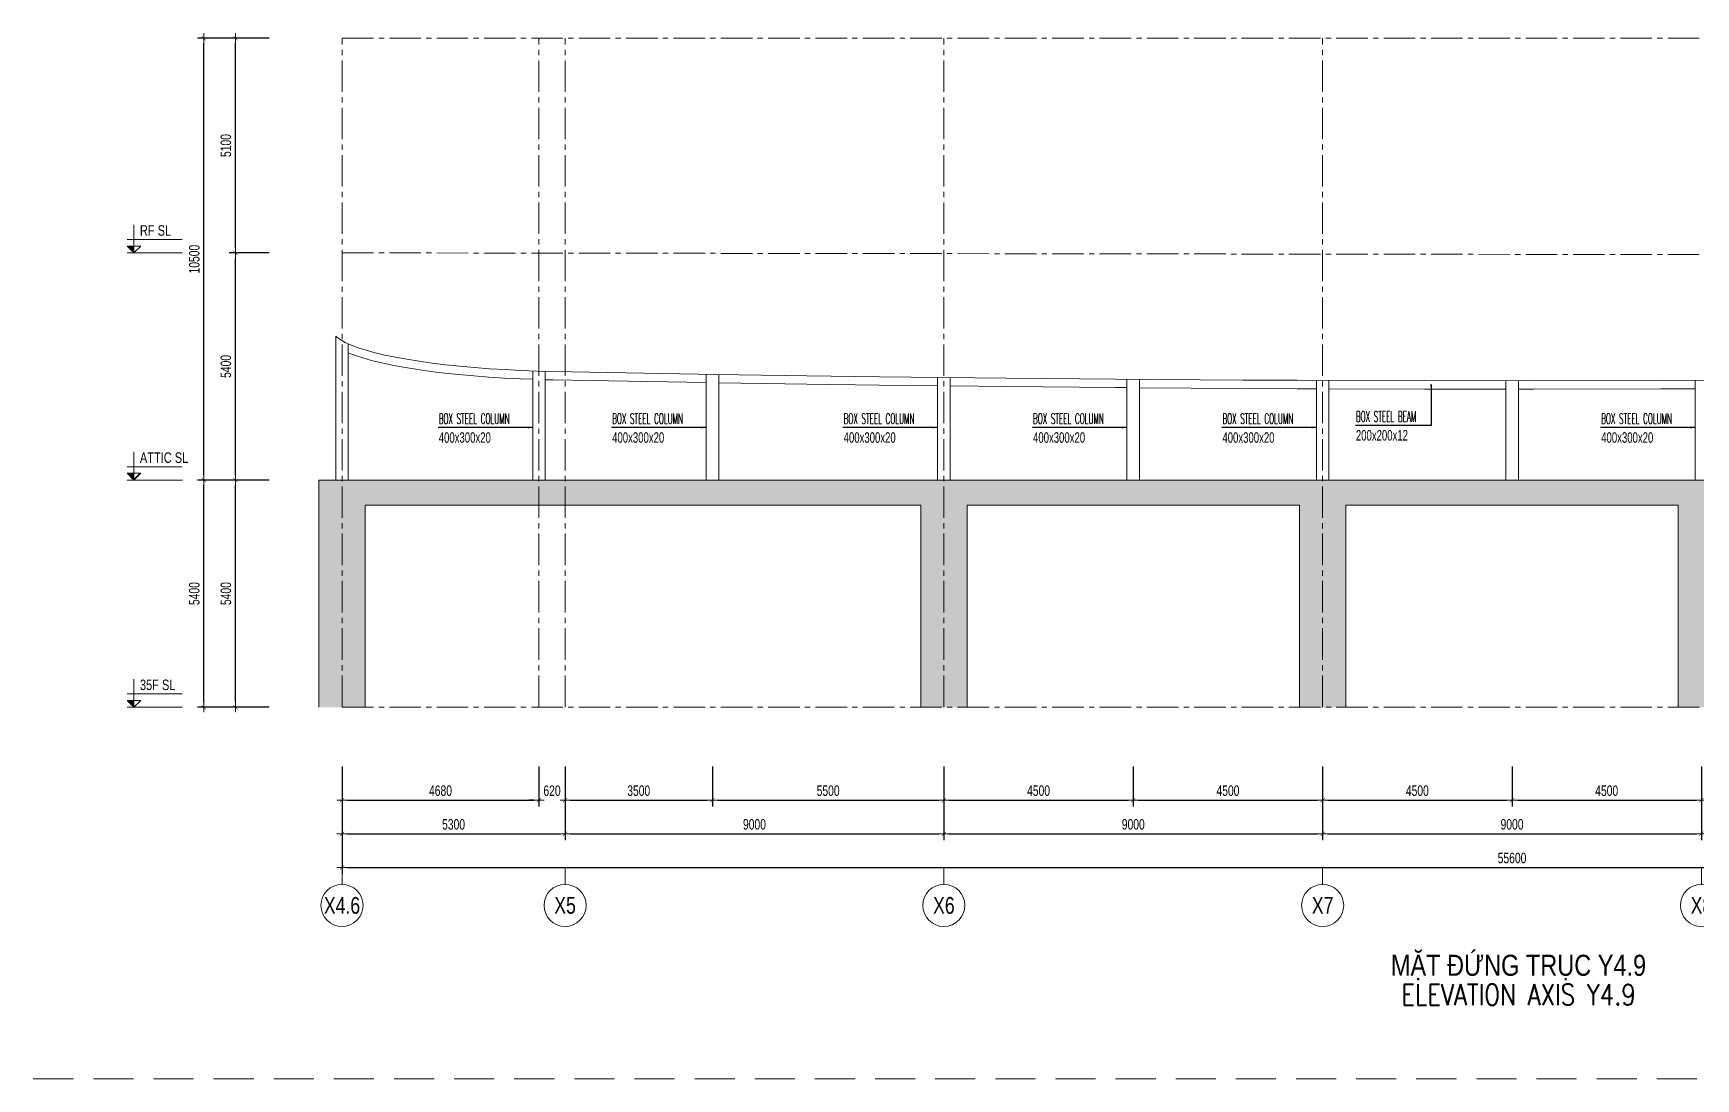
# Model space of a CAD drawing. Header units: millimetres. Extents: x 239606 to 473981, y -27658 to 23850.
# Drawn here: x 239606 to 279107, y -1409 to 23443 of the extents above; entities that cross this region are included whole.
import ezdxf
from ezdxf.enums import TextEntityAlignment as Align

# ---------------------------------------------------------------- set-up
doc = ezdxf.new("R2010")
doc.units = ezdxf.units.MM
doc.linetypes.add('CENTER2', pattern=[1.125, 0.75, -0.125, 0.125, -0.125])
doc.linetypes.add('HIDDEN2', pattern=[4.7625, 3.175, -1.5875])
doc.layers.get('Defpoints').update_dxf_attribs({"color": 151, "lineweight": 9})
for name, color, linetype, lineweight in [('NDC_S_ANNO', 7, 'Continuous', 20), ('NDC_S_AXIS', 5, 'CENTER2', 13), ('NDC_S_CONTINUOUS', 3, 'Continuous', 20), ('NDC_S_DIM', 1, 'Continuous', 15), ('NDC_S_ENG TEXT', 2, 'Continuous', 20), ('NDC_S_ENG TITLE', 3, 'Continuous', 20), ('NDC_S_HATCH MATERIAL', 8, 'Continuous', 13), ('NDC_S_HIDDEN', 8, 'HIDDEN2', 13), ('NDC_S_SLAB', 2, 'Continuous', 20), ('NDC_S_SYMBOL', 1, 'Continuous', 15), ('NDC_S_TEXT SYMBOL', 7, 'Continuous', 20), ('NDC_S_VN TEXT', 7, 'Continuous', 20), ('NDC_S_VN TITLE', 6, 'Continuous', 35)]:
    doc.layers.add(name, color=color, linetype=linetype, lineweight=lineweight)
doc.styles.add('NDC_ANNO', font='', dxfattribs={"width": 0.8})
doc.styles.add('NDC_DIM', font='', dxfattribs={"width": 0.75})
doc.styles.add('NDC_EN TXT', font='romans.shx', dxfattribs={"width": 0.8})
doc.styles.add('NDC_VIE TXT', font='arial.ttf', dxfattribs={"width": 0.8})
doc.styles.get('NDC_ANNO').set_extended_font_data('Dotum')
doc.styles.get('NDC_DIM').set_extended_font_data('Dotum')
doc.dimstyles.new('NDC_dim_100', dxfattribs={"dimscale": 100, "dimtxt": 2.5, "dimasz": 1.2, "dimexe": 1.5, "dimexo": 2.5, "dimgap": 1, "dimtad": 1, "dimdec": 0, "dimzin": 0, "dimdsep": 46, "dimtxsty": 'NDC_DIM', "dimblk": 'DIMMARK', "dimcen": 0.09, "dimdle": 1.2, "dimclrd": 1, "dimclre": 1, "dimclrt": 3, "dimadec": 0, "dimazin": 0, "dimtfac": 1, "dimtdec": 0, "dimtix": 1, "dimtofl": 0, "dimtmove": 0, "dimatfit": 3, "dimfxl": 8, "dimfxlon": 1, "dimtolj": 1, "dimtzin": 0, "dimarcsym": 0})

# ---------------------------------------------------------------- blocks, each defined once
blk = doc.blocks.new('DIMMARK')
at = {"layer": 'NDC_S_DIM', "color": 1}
blk.add_line((-1.5, 0), (1, 0), dxfattribs=at)
at = {"layer": 'NDC_S_DIM', "color": 2, "const_width": 0.1}
blk.add_lwpolyline([(-0.42, -0.42), (0.42, 0.42)], dxfattribs=at)
blk = doc.blocks.new('*D142')
at = {"layer": 'Defpoints', "color": 0, "ltscale": 200, "transparency": 16777216}
for p in [(246942, 7423), (302542, 7423), (302542, 3612)]:
    blk.add_point(p, dxfattribs=at)
at = {"layer": 'NDC_S_DIM', "color": 1, "lineweight": -2, "ltscale": 200, "transparency": 16777216}
for p, q in [((246942, 4412), (246942, 3462)), ((302542, 4412), (302542, 3462)), ((247062, 3612), (302422, 3612))]:
    blk.add_line(p, q, dxfattribs=at)
at = {"layer": 'NDC_S_DIM', "color": 1, "lineweight": -2, "ltscale": 200, "transparency": 16777216, "xscale": 120, "yscale": 120, "zscale": 120, "rotation": 180}
blk.add_blockref('DIMMARK', (246942, 3612), dxfattribs=at)
at = {"layer": 'NDC_S_DIM', "color": 1, "lineweight": -2, "ltscale": 200, "transparency": 16777216, "xscale": 120, "yscale": 120, "zscale": 120}
blk.add_blockref('DIMMARK', (302542, 3612), dxfattribs=at)
at = {"layer": 'NDC_S_DIM', "color": 3, "ltscale": 200, "transparency": 16777216, "insert": (274742, 3837), "char_height": 250, "attachment_point": 5, "style": 'NDC_DIM'}
blk.add_mtext('\\A1;55600', dxfattribs=at)
blk = doc.blocks.new('*D143')
at = {"layer": 'Defpoints', "color": 0, "ltscale": 200, "transparency": 16777216}
for p in [(261242, 7423), (270242, 7423), (270242, 4412)]:
    blk.add_point(p, dxfattribs=at)
at = {"layer": 'NDC_S_DIM', "color": 1, "lineweight": -2, "ltscale": 200, "transparency": 16777216}
for p, q in [((261242, 5212), (261242, 4262)), ((270242, 5212), (270242, 4262)), ((261362, 4412), (270122, 4412))]:
    blk.add_line(p, q, dxfattribs=at)
at = {"layer": 'NDC_S_DIM', "color": 1, "lineweight": -2, "ltscale": 200, "transparency": 16777216, "xscale": 120, "yscale": 120, "zscale": 120, "rotation": 180}
blk.add_blockref('DIMMARK', (261242, 4412), dxfattribs=at)
at = {"layer": 'NDC_S_DIM', "color": 1, "lineweight": -2, "ltscale": 200, "transparency": 16777216, "xscale": 120, "yscale": 120, "zscale": 120}
blk.add_blockref('DIMMARK', (270242, 4412), dxfattribs=at)
at = {"layer": 'NDC_S_DIM', "color": 3, "ltscale": 200, "transparency": 16777216, "insert": (265742, 4637), "char_height": 250, "attachment_point": 5, "style": 'NDC_DIM'}
blk.add_mtext('\\A1;9000', dxfattribs=at)
blk = doc.blocks.new('*U8')
at = {"layer": 'NDC_S_SYMBOL'}
blk.add_line((0, 5), (0, 9), dxfattribs=at)
blk.add_circle((0, 0), 5, dxfattribs=at)
at = {"layer": 'NDC_S_TEXT SYMBOL', "color": 7, "style": 'NDC_ANNO', "width": 0.8}
blk.add_attdef('GRID', text='', height=4, dxfattribs=at).set_placement((0, 0), align=Align.MIDDLE)
blk = doc.blocks.new('*D56')
at = {"layer": 'Defpoints', "color": 0, "ltscale": 100, "transparency": 16777216}
for p in [(244408, 18223), (246054, 18223), (246054, 12823)]:
    blk.add_point(p, dxfattribs=at)
at = {"layer": 'NDC_S_DIM', "color": 1, "lineweight": -2, "ltscale": 100, "transparency": 16777216}
for p, q in [((245208, 18223), (244258, 18223)), ((244408, 12943), (244408, 18103)), ((245208, 12823), (244258, 12823))]:
    blk.add_line(p, q, dxfattribs=at)
at = {"layer": 'NDC_S_DIM', "color": 1, "lineweight": -2, "ltscale": 100, "transparency": 16777216, "xscale": 120, "yscale": 120, "zscale": 120}
for p, rotation in [((244408, 18223), 90), ((244408, 12823), 270)]:
    blk.add_blockref('DIMMARK', p, dxfattribs=dict(at, rotation=rotation))
at = {"layer": 'NDC_S_DIM', "color": 3, "ltscale": 100, "transparency": 16777216, "insert": (244183, 15523), "char_height": 250, "attachment_point": 5, "rotation": 90, "style": 'NDC_DIM'}
blk.add_mtext('\\A1;5400', dxfattribs=at)
blk = doc.blocks.new('*D57')
at = {"layer": 'Defpoints', "color": 0, "ltscale": 100, "transparency": 16777216}
for p in [(244408, 23323), (246054, 23323), (246054, 18223)]:
    blk.add_point(p, dxfattribs=at)
at = {"layer": 'NDC_S_DIM', "color": 1, "lineweight": -2, "ltscale": 100, "transparency": 16777216}
for p, q in [((245208, 23323), (244258, 23323)), ((244408, 18343), (244408, 23203)), ((245208, 18223), (244258, 18223))]:
    blk.add_line(p, q, dxfattribs=at)
at = {"layer": 'NDC_S_DIM', "color": 1, "lineweight": -2, "ltscale": 100, "transparency": 16777216, "xscale": 120, "yscale": 120, "zscale": 120}
for p, rotation in [((244408, 23323), 90), ((244408, 18223), 270)]:
    blk.add_blockref('DIMMARK', p, dxfattribs=dict(at, rotation=rotation))
at = {"layer": 'NDC_S_DIM', "color": 3, "ltscale": 100, "transparency": 16777216, "insert": (244183, 20773), "char_height": 250, "attachment_point": 5, "rotation": 90, "style": 'NDC_DIM'}
blk.add_mtext('\\A1;5100', dxfattribs=at)
blk = doc.blocks.new('*D58')
at = {"layer": 'Defpoints', "color": 0, "ltscale": 100, "transparency": 16777216}
for p in [(243658, 23323), (246054, 23323), (246054, 12823)]:
    blk.add_point(p, dxfattribs=at)
at = {"layer": 'NDC_S_DIM', "color": 1, "lineweight": -2, "ltscale": 100, "transparency": 16777216}
for p, q in [((244458, 23323), (243508, 23323)), ((243658, 12943), (243658, 23203)), ((244458, 12823), (243508, 12823))]:
    blk.add_line(p, q, dxfattribs=at)
at = {"layer": 'NDC_S_DIM', "color": 1, "lineweight": -2, "ltscale": 100, "transparency": 16777216, "xscale": 120, "yscale": 120, "zscale": 120}
for p, rotation in [((243658, 23323), 90), ((243658, 12823), 270)]:
    blk.add_blockref('DIMMARK', p, dxfattribs=dict(at, rotation=rotation))
at = {"layer": 'NDC_S_DIM', "color": 3, "ltscale": 100, "transparency": 16777216, "insert": (243433, 18073), "char_height": 250, "attachment_point": 5, "rotation": 90, "style": 'NDC_DIM'}
blk.add_mtext('\\A1;10500', dxfattribs=at)
blk = doc.blocks.new('kata_block_CT')
at = {"layer": 'NDC_S_ANNO'}
blk.add_hatch(color=3, dxfattribs=at).paths.add_polyline_path([(0, 1.6), (-1.61, 1.6), (0, 0)])
at = {"layer": 'NDC_S_ANNO', "ltscale": 50}
h = blk.add_hatch(dxfattribs=at)
h.set_pattern_fill('ANSI31', color=256, scale=1.406, style=0)
h.paths.add_polyline_path([(0, 1.6), (0, 0), (1.61, 1.6)])
for p, q in [((11.56, 0), (-1.64, 0)), ((-1.59, 3.14), (11.47, 3.14))]:
    blk.add_line(p, q, dxfattribs=at)
for points in [[(0, 6.69), (0, 0)], [(0, 0), (-1.61, 1.6), (0, 1.6)], [(0, 0), (1.61, 1.6), (0, 1.6)]]:
    blk.add_lwpolyline(points, dxfattribs=at)
at = {"layer": 'NDC_S_ANNO', "color": 8, "ltscale": 50}
blk.add_lwpolyline([(0, 0), (-1.61, 1.6), (0, 1.6)], dxfattribs=at)
at = {"layer": 'NDC_S_TEXT SYMBOL', "color": 3, "style": 'NDC_ANNO', "width": 0.8}
blk.add_attdef('CT', (1.41, 4.07), '', height=2.5, dxfattribs=at)
blk = doc.blocks.new('*D59')
at = {"layer": 'Defpoints', "color": 0, "ltscale": 100, "transparency": 16777216}
for p in [(252242, 7423), (255742, 7423), (255742, 5212)]:
    blk.add_point(p, dxfattribs=at)
at = {"layer": 'NDC_S_DIM', "color": 1, "lineweight": -2, "ltscale": 100, "transparency": 16777216}
for p, q in [((252242, 6012), (252242, 5062)), ((255742, 6012), (255742, 5062)), ((252362, 5212), (255622, 5212))]:
    blk.add_line(p, q, dxfattribs=at)
at = {"layer": 'NDC_S_DIM', "color": 1, "lineweight": -2, "ltscale": 100, "transparency": 16777216, "xscale": 120, "yscale": 120, "zscale": 120, "rotation": 180}
blk.add_blockref('DIMMARK', (252242, 5212), dxfattribs=at)
at = {"layer": 'NDC_S_DIM', "color": 1, "lineweight": -2, "ltscale": 100, "transparency": 16777216, "xscale": 120, "yscale": 120, "zscale": 120}
blk.add_blockref('DIMMARK', (255742, 5212), dxfattribs=at)
at = {"layer": 'NDC_S_DIM', "color": 3, "ltscale": 100, "transparency": 16777216, "insert": (253992, 5437), "char_height": 250, "attachment_point": 5, "style": 'NDC_DIM'}
blk.add_mtext('\\A1;3500', dxfattribs=at)
blk = doc.blocks.new('*D60')
at = {"layer": 'Defpoints', "color": 0, "ltscale": 100, "transparency": 16777216}
for p in [(255742, 7423), (261242, 7423), (261242, 5212)]:
    blk.add_point(p, dxfattribs=at)
at = {"layer": 'NDC_S_DIM', "color": 1, "lineweight": -2, "ltscale": 100, "transparency": 16777216}
for p, q in [((255742, 6012), (255742, 5062)), ((261242, 6012), (261242, 5062)), ((255862, 5212), (261122, 5212))]:
    blk.add_line(p, q, dxfattribs=at)
at = {"layer": 'NDC_S_DIM', "color": 1, "lineweight": -2, "ltscale": 100, "transparency": 16777216, "xscale": 120, "yscale": 120, "zscale": 120, "rotation": 180}
blk.add_blockref('DIMMARK', (255742, 5212), dxfattribs=at)
at = {"layer": 'NDC_S_DIM', "color": 1, "lineweight": -2, "ltscale": 100, "transparency": 16777216, "xscale": 120, "yscale": 120, "zscale": 120}
blk.add_blockref('DIMMARK', (261242, 5212), dxfattribs=at)
at = {"layer": 'NDC_S_DIM', "color": 3, "ltscale": 100, "transparency": 16777216, "insert": (258492, 5437), "char_height": 250, "attachment_point": 5, "style": 'NDC_DIM'}
blk.add_mtext('\\A1;5500', dxfattribs=at)
blk = doc.blocks.new('Drawing name_symbol')
at = {"layer": 'NDC_S_ENG TITLE', "style": 'NDC_EN TXT', "width": 0.8}
blk.add_attdef('SECTDET1', text='', height=5, dxfattribs=at).set_placement((0, 1.01), align=Align.CENTER)
at = {"layer": 'NDC_S_TEXT SYMBOL', "lineweight": 25, "style": 'NDC_ANNO', "width": 0.8}
blk.add_attdef('SSCALE', text='', height=2.5, dxfattribs=at).set_placement((0, -4), align=Align.CENTER)
at = {"layer": 'NDC_S_VN TITLE', "style": 'NDC_VIE TXT', "width": 0.8}
blk.add_attdef('SECTDET2', text='', height=5, dxfattribs=at).set_placement((0, 7.97), align=Align.CENTER)
blk = doc.blocks.new('*D61')
at = {"layer": 'Defpoints', "color": 0, "ltscale": 100, "transparency": 16777216}
for p in [(252242, 7423), (261242, 7423), (261242, 4412)]:
    blk.add_point(p, dxfattribs=at)
at = {"layer": 'NDC_S_DIM', "color": 1, "lineweight": -2, "ltscale": 100, "transparency": 16777216}
for p, q in [((252242, 5212), (252242, 4262)), ((261242, 5212), (261242, 4262)), ((252362, 4412), (261122, 4412))]:
    blk.add_line(p, q, dxfattribs=at)
at = {"layer": 'NDC_S_DIM', "color": 1, "lineweight": -2, "ltscale": 100, "transparency": 16777216, "xscale": 120, "yscale": 120, "zscale": 120, "rotation": 180}
blk.add_blockref('DIMMARK', (252242, 4412), dxfattribs=at)
at = {"layer": 'NDC_S_DIM', "color": 1, "lineweight": -2, "ltscale": 100, "transparency": 16777216, "xscale": 120, "yscale": 120, "zscale": 120}
blk.add_blockref('DIMMARK', (261242, 4412), dxfattribs=at)
at = {"layer": 'NDC_S_DIM', "color": 3, "ltscale": 100, "transparency": 16777216, "insert": (256742, 4637), "char_height": 250, "attachment_point": 5, "style": 'NDC_DIM'}
blk.add_mtext('\\A1;9000', dxfattribs=at)
blk = doc.blocks.new('*D62')
at = {"layer": 'Defpoints', "color": 0, "ltscale": 100, "transparency": 16777216}
for p in [(246942, 7423), (252242, 7423), (252242, 4412)]:
    blk.add_point(p, dxfattribs=at)
at = {"layer": 'NDC_S_DIM', "color": 1, "lineweight": -2, "ltscale": 100, "transparency": 16777216}
for p, q in [((246942, 5212), (246942, 4262)), ((252242, 5212), (252242, 4262)), ((247062, 4412), (252122, 4412))]:
    blk.add_line(p, q, dxfattribs=at)
at = {"layer": 'NDC_S_DIM', "color": 1, "lineweight": -2, "ltscale": 100, "transparency": 16777216, "xscale": 120, "yscale": 120, "zscale": 120, "rotation": 180}
blk.add_blockref('DIMMARK', (246942, 4412), dxfattribs=at)
at = {"layer": 'NDC_S_DIM', "color": 1, "lineweight": -2, "ltscale": 100, "transparency": 16777216, "xscale": 120, "yscale": 120, "zscale": 120}
blk.add_blockref('DIMMARK', (252242, 4412), dxfattribs=at)
at = {"layer": 'NDC_S_DIM', "color": 3, "ltscale": 100, "transparency": 16777216, "insert": (249592, 4637), "char_height": 250, "attachment_point": 5, "style": 'NDC_DIM'}
blk.add_mtext('\\A1;5300', dxfattribs=at)
blk = doc.blocks.new('*D63')
at = {"layer": 'Defpoints', "color": 0, "ltscale": 200, "transparency": 16777216}
for p in [(270242, 7423), (279242, 7423), (279242, 4412)]:
    blk.add_point(p, dxfattribs=at)
at = {"layer": 'NDC_S_DIM', "color": 1, "lineweight": -2, "ltscale": 200, "transparency": 16777216}
for p, q in [((270242, 5212), (270242, 4262)), ((279242, 5212), (279242, 4262)), ((270362, 4412), (279122, 4412))]:
    blk.add_line(p, q, dxfattribs=at)
at = {"layer": 'NDC_S_DIM', "color": 1, "lineweight": -2, "ltscale": 200, "transparency": 16777216, "xscale": 120, "yscale": 120, "zscale": 120, "rotation": 180}
blk.add_blockref('DIMMARK', (270242, 4412), dxfattribs=at)
at = {"layer": 'NDC_S_DIM', "color": 1, "lineweight": -2, "ltscale": 200, "transparency": 16777216, "xscale": 120, "yscale": 120, "zscale": 120}
blk.add_blockref('DIMMARK', (279242, 4412), dxfattribs=at)
at = {"layer": 'NDC_S_DIM', "color": 3, "ltscale": 200, "transparency": 16777216, "insert": (274742, 4637), "char_height": 250, "attachment_point": 5, "style": 'NDC_DIM'}
blk.add_mtext('\\A1;9000', dxfattribs=at)
blk = doc.blocks.new('*D72')
at = {"layer": 'Defpoints', "color": 0, "ltscale": 100, "transparency": 16777216}
for p in [(261242, 7423), (265742, 7423), (265742, 5212)]:
    blk.add_point(p, dxfattribs=at)
at = {"layer": 'NDC_S_DIM', "color": 1, "lineweight": -2, "ltscale": 100, "transparency": 16777216}
for p, q in [((261242, 6012), (261242, 5062)), ((265742, 6012), (265742, 5062)), ((261362, 5212), (265622, 5212))]:
    blk.add_line(p, q, dxfattribs=at)
at = {"layer": 'NDC_S_DIM', "color": 1, "lineweight": -2, "ltscale": 100, "transparency": 16777216, "xscale": 120, "yscale": 120, "zscale": 120, "rotation": 180}
blk.add_blockref('DIMMARK', (261242, 5212), dxfattribs=at)
at = {"layer": 'NDC_S_DIM', "color": 1, "lineweight": -2, "ltscale": 100, "transparency": 16777216, "xscale": 120, "yscale": 120, "zscale": 120}
blk.add_blockref('DIMMARK', (265742, 5212), dxfattribs=at)
at = {"layer": 'NDC_S_DIM', "color": 3, "ltscale": 100, "transparency": 16777216, "insert": (263492, 5437), "char_height": 250, "attachment_point": 5, "style": 'NDC_DIM'}
blk.add_mtext('\\A1;4500', dxfattribs=at)
blk = doc.blocks.new('*D73')
at = {"layer": 'Defpoints', "color": 0, "ltscale": 100, "transparency": 16777216}
for p in [(265742, 7423), (270242, 7423), (270242, 5212)]:
    blk.add_point(p, dxfattribs=at)
at = {"layer": 'NDC_S_DIM', "color": 1, "lineweight": -2, "ltscale": 100, "transparency": 16777216}
for p, q in [((265742, 6012), (265742, 5062)), ((270242, 6012), (270242, 5062)), ((265862, 5212), (270122, 5212))]:
    blk.add_line(p, q, dxfattribs=at)
at = {"layer": 'NDC_S_DIM', "color": 1, "lineweight": -2, "ltscale": 100, "transparency": 16777216, "xscale": 120, "yscale": 120, "zscale": 120, "rotation": 180}
blk.add_blockref('DIMMARK', (265742, 5212), dxfattribs=at)
at = {"layer": 'NDC_S_DIM', "color": 1, "lineweight": -2, "ltscale": 100, "transparency": 16777216, "xscale": 120, "yscale": 120, "zscale": 120}
blk.add_blockref('DIMMARK', (270242, 5212), dxfattribs=at)
at = {"layer": 'NDC_S_DIM', "color": 3, "ltscale": 100, "transparency": 16777216, "insert": (267992, 5437), "char_height": 250, "attachment_point": 5, "style": 'NDC_DIM'}
blk.add_mtext('\\A1;4500', dxfattribs=at)
blk = doc.blocks.new('*D74')
at = {"layer": 'Defpoints', "color": 0, "ltscale": 100, "transparency": 16777216}
for p in [(270242, 7423), (274742, 7423), (274742, 5212)]:
    blk.add_point(p, dxfattribs=at)
at = {"layer": 'NDC_S_DIM', "color": 1, "lineweight": -2, "ltscale": 100, "transparency": 16777216}
for p, q in [((270242, 6012), (270242, 5062)), ((274742, 6012), (274742, 5062)), ((270362, 5212), (274622, 5212))]:
    blk.add_line(p, q, dxfattribs=at)
at = {"layer": 'NDC_S_DIM', "color": 1, "lineweight": -2, "ltscale": 100, "transparency": 16777216, "xscale": 120, "yscale": 120, "zscale": 120, "rotation": 180}
blk.add_blockref('DIMMARK', (270242, 5212), dxfattribs=at)
at = {"layer": 'NDC_S_DIM', "color": 1, "lineweight": -2, "ltscale": 100, "transparency": 16777216, "xscale": 120, "yscale": 120, "zscale": 120}
blk.add_blockref('DIMMARK', (274742, 5212), dxfattribs=at)
at = {"layer": 'NDC_S_DIM', "color": 3, "ltscale": 100, "transparency": 16777216, "insert": (272492, 5437), "char_height": 250, "attachment_point": 5, "style": 'NDC_DIM'}
blk.add_mtext('\\A1;4500', dxfattribs=at)
blk = doc.blocks.new('*D75')
at = {"layer": 'Defpoints', "color": 0, "ltscale": 100, "transparency": 16777216}
for p in [(274742, 7423), (279242, 7423), (279242, 5212)]:
    blk.add_point(p, dxfattribs=at)
at = {"layer": 'NDC_S_DIM', "color": 1, "lineweight": -2, "ltscale": 100, "transparency": 16777216}
for p, q in [((274742, 6012), (274742, 5062)), ((279242, 6012), (279242, 5062)), ((274862, 5212), (279122, 5212))]:
    blk.add_line(p, q, dxfattribs=at)
at = {"layer": 'NDC_S_DIM', "color": 1, "lineweight": -2, "ltscale": 100, "transparency": 16777216, "xscale": 120, "yscale": 120, "zscale": 120, "rotation": 180}
blk.add_blockref('DIMMARK', (274742, 5212), dxfattribs=at)
at = {"layer": 'NDC_S_DIM', "color": 1, "lineweight": -2, "ltscale": 100, "transparency": 16777216, "xscale": 120, "yscale": 120, "zscale": 120}
blk.add_blockref('DIMMARK', (279242, 5212), dxfattribs=at)
at = {"layer": 'NDC_S_DIM', "color": 3, "ltscale": 100, "transparency": 16777216, "insert": (276992, 5437), "char_height": 250, "attachment_point": 5, "style": 'NDC_DIM'}
blk.add_mtext('\\A1;4500', dxfattribs=at)
blk = doc.blocks.new('*D106')
at = {"layer": 'Defpoints', "color": 0, "ltscale": 100, "transparency": 16777216}
for p in [(244408, 12823), (246054, 12823), (246054, 7423)]:
    blk.add_point(p, dxfattribs=at)
at = {"layer": 'NDC_S_DIM', "color": 1, "lineweight": -2, "ltscale": 100, "transparency": 16777216}
for p, q in [((245208, 12823), (244258, 12823)), ((244408, 7543), (244408, 12703)), ((245208, 7423), (244258, 7423))]:
    blk.add_line(p, q, dxfattribs=at)
at = {"layer": 'NDC_S_DIM', "color": 1, "lineweight": -2, "ltscale": 100, "transparency": 16777216, "xscale": 120, "yscale": 120, "zscale": 120}
for p, rotation in [((244408, 12823), 90), ((244408, 7423), 270)]:
    blk.add_blockref('DIMMARK', p, dxfattribs=dict(at, rotation=rotation))
at = {"layer": 'NDC_S_DIM', "color": 3, "ltscale": 100, "transparency": 16777216, "insert": (244183, 10123), "char_height": 250, "attachment_point": 5, "rotation": 90, "style": 'NDC_DIM'}
blk.add_mtext('\\A1;5400', dxfattribs=at)
blk = doc.blocks.new('*D32')
at = {"layer": 'Defpoints', "color": 0, "ltscale": 100, "transparency": 16777216}
for p in [(243658, 12823), (246054, 12823), (246054, 7423)]:
    blk.add_point(p, dxfattribs=at)
at = {"layer": 'NDC_S_DIM', "color": 1, "lineweight": -2, "ltscale": 100, "transparency": 16777216}
for p, q in [((244458, 12823), (243508, 12823)), ((243658, 7543), (243658, 12703)), ((244458, 7423), (243508, 7423))]:
    blk.add_line(p, q, dxfattribs=at)
at = {"layer": 'NDC_S_DIM', "color": 1, "lineweight": -2, "ltscale": 100, "transparency": 16777216, "xscale": 120, "yscale": 120, "zscale": 120}
for p, rotation in [((243658, 12823), 90), ((243658, 7423), 270)]:
    blk.add_blockref('DIMMARK', p, dxfattribs=dict(at, rotation=rotation))
at = {"layer": 'NDC_S_DIM', "color": 3, "ltscale": 100, "transparency": 16777216, "insert": (243433, 10123), "char_height": 250, "attachment_point": 5, "rotation": 90, "style": 'NDC_DIM'}
blk.add_mtext('\\A1;5400', dxfattribs=at)
blk = doc.blocks.new('*D120')
at = {"layer": 'Defpoints', "color": 0, "ltscale": 100, "transparency": 16777216}
for p in [(246942, 7423), (251622, 7423), (251622, 5212)]:
    blk.add_point(p, dxfattribs=at)
at = {"layer": 'NDC_S_DIM', "color": 1, "lineweight": -2, "ltscale": 100, "transparency": 16777216}
for p, q in [((246942, 6012), (246942, 5062)), ((251622, 6012), (251622, 5062)), ((247062, 5212), (251502, 5212))]:
    blk.add_line(p, q, dxfattribs=at)
at = {"layer": 'NDC_S_DIM', "color": 1, "lineweight": -2, "ltscale": 100, "transparency": 16777216, "xscale": 120, "yscale": 120, "zscale": 120, "rotation": 180}
blk.add_blockref('DIMMARK', (246942, 5212), dxfattribs=at)
at = {"layer": 'NDC_S_DIM', "color": 1, "lineweight": -2, "ltscale": 100, "transparency": 16777216, "xscale": 120, "yscale": 120, "zscale": 120}
blk.add_blockref('DIMMARK', (251622, 5212), dxfattribs=at)
at = {"layer": 'NDC_S_DIM', "color": 3, "ltscale": 100, "transparency": 16777216, "insert": (249282, 5437), "char_height": 250, "attachment_point": 5, "style": 'NDC_DIM'}
blk.add_mtext('\\A1;4680', dxfattribs=at)
blk = doc.blocks.new('*D121')
at = {"layer": 'Defpoints', "color": 0, "ltscale": 100, "transparency": 16777216}
for p in [(251622, 7423), (252242, 7423), (252242, 5212)]:
    blk.add_point(p, dxfattribs=at)
at = {"layer": 'NDC_S_DIM', "color": 1, "lineweight": -2, "ltscale": 100, "transparency": 16777216}
for p, q in [((251622, 6012), (251622, 5062)), ((252242, 6012), (252242, 5062)), ((251502, 5212), (251382, 5212)), ((252362, 5212), (252482, 5212))]:
    blk.add_line(p, q, dxfattribs=at)
at = {"layer": 'NDC_S_DIM', "color": 1, "lineweight": -2, "ltscale": 100, "transparency": 16777216, "xscale": 120, "yscale": 120, "zscale": 120}
blk.add_blockref('DIMMARK', (251622, 5212), dxfattribs=at)
at = {"layer": 'NDC_S_DIM', "color": 1, "lineweight": -2, "ltscale": 100, "transparency": 16777216, "xscale": 120, "yscale": 120, "zscale": 120, "rotation": 180}
blk.add_blockref('DIMMARK', (252242, 5212), dxfattribs=at)
at = {"layer": 'NDC_S_DIM', "color": 3, "ltscale": 100, "transparency": 16777216, "insert": (251932, 5437), "char_height": 250, "attachment_point": 5, "style": 'NDC_DIM'}
blk.add_mtext('\\A1;620', dxfattribs=at)

msp = doc.modelspace()

# ---------------------------------------------------------------- hatches: boundary and pattern name
at = {"layer": 'NDC_S_HATCH MATERIAL', "ltscale": 100}
h = msp.add_hatch(dxfattribs=at)
h.set_pattern_fill('BT-01', color=256, scale=50, pattern_type=2)
h.set_pattern_definition([(50, (-461.14, 0), (358.6301, -31.37607), [37.5, -412.5]), (355, (-461.14, 0), (-69.37567, 376.09607), [30, -330]), (100.4514, (-431.26, -2.6), (289.2547, 344.71977), [31.8701, -350.57106]), (46.1842, (-461.14, 100), (533.6205, -82.7595), [56.25, -618.75]), (96.6356, (-416.7, 93.1), (467.33135, 487.0589), [47.8051, -525.8565]), (351.1842, (-461.14, 100), (467.331, 487.0593), [45, -495]), (21, (-411.14, 75), (298.45353, -201.30945), [37.5, -412.5]), (326, (-411.14, 75), (121.65767, 362.57502), [30, -330]), (71.4514, (-386.27, 58.22), (420.1113, 161.26525), [31.8701, -350.57106]), (37.5, (-461.14, 0), (6.07993, 166.446927), [0, -326, 0, -335, 0, -331.25]), (7.5, (-461.14, 0), (131.53477, 197.20586), [0, -191, 0, -318.5, 0, -126.25]), (327.5, (-572.64, 0), (266.91122, -11.277436), [0, -125, 0, -390, 0, -517.5]), (317.5, (-622.64, 0), (291.59308, 50.0525), [0, -162.5, 0, -259, 0, -367.5]), (45, (-461.14, 0), (-150.26019, 150.26019), []), (45, (-461.14, 61.25), (-150.26019, 150.26019), [])])
h.paths.add_polyline_path([(270792.1, 12222.6), (278692.1, 12222.6), (278692.1, 7422.6), (279792.1, 7422.6), (279792.1, 12222.6), (287692.1, 12222.6), (287692.1, 7422.6), (288792.1, 7422.6), (288792.1, 12222.6), (301992.1, 12222.6), (301992.1, 7422.6), (303092.1, 7422.6), (303092.1, 12822.6), (246392.1, 12822.6), (246392.1, 7422.6), (247492.1, 7422.6), (247492.1, 12222.6), (260692.1, 12222.6), (260692.1, 7422.6), (261792.1, 7422.6), (261792.1, 12222.6), (269692.1, 12222.6), (269692.1, 7422.6), (270792.1, 7422.6)])

# ---------------------------------------------------------------- linework, layer by layer
at = {"layer": 'NDC_S_AXIS', "ltscale": 1000}
for p, q in [((246942.1, 7422.6), (246942.1, 23322.6)), ((246942.1, 23322.6), (302542.1, 23322.6)), ((251622.1, 7422.6), (251622.1, 23322.6)), ((252242.1, 7422.6), (252242.1, 23322.6)), ((261242.1, 7422.6), (261242.1, 23322.6)), ((270242.1, 7422.6), (270242.1, 23322.6)), ((246942.1, 18222.6), (302542.1, 18150)), ((246942.1, 7422.6), (302542.1, 7422.6))]:
    msp.add_line(p, q, dxfattribs=at)
at = {"layer": 'NDC_S_CONTINUOUS', "ltscale": 100}
for p, q in [((246792.1, 12822.6), (246792.1, 16242.7)), ((247092.1, 12822.6), (247092.1, 16061.3)), ((251472.1, 12822.6), (251472.1, 15416.8)), ((251772.1, 12822.6), (251772.1, 15407.9)), ((255592.1, 12822.6), (255592.1, 15338.7)), ((255892.1, 12822.6), (255892.1, 15333.7)), ((261092.1, 12822.6), (261092.1, 15262.8)), ((261392.1, 12822.6), (261392.1, 15259.4)), ((265592.1, 12822.6), (265592.1, 15218.6)), ((265892.1, 12822.6), (265892.1, 15216.6)), ((270092.1, 12822.6), (270092.1, 15192.3)), ((270392.1, 12822.6), (270392.1, 15191.4)), ((274592.1, 12822.6), (274592.1, 15183)), ((274892.1, 12822.6), (274892.1, 15182.7)), ((279092.1, 12822.6), (279092.1, 15190.7)), ((246392.1, 12822.6), (303092.1, 12822.6)), ((246392.1, 12822.6), (246392.1, 7422.6)), ((247492.1, 12222.6), (260692.1, 12222.6)), ((247492.1, 12222.6), (247492.1, 7422.6)), ((260692.1, 12222.6), (260692.1, 7422.6)), ((261792.1, 12222.6), (269692.1, 12222.6)), ((261792.1, 12222.6), (261792.1, 7422.6)), ((269692.1, 12222.6), (269692.1, 7422.6)), ((270792.1, 12222.6), (278692.1, 12222.6)), ((270792.1, 12222.6), (270792.1, 7422.6)), ((278692.1, 12222.6), (278692.1, 7422.6))]:
    msp.add_line(p, q, dxfattribs=at)
at = {"layer": 'NDC_S_HIDDEN', "ltscale": 300}
msp.add_line((239605.6, -1409.3), (311327.9, -1409.3), dxfattribs=at)
at = {"layer": 'NDC_S_SLAB', "ltscale": 1000, "elevation": 0}
for points in [[(246792.1, 16242.7), (246807.3, 16227.5), (246900.4, 16160.4), (247018.4, 16094.6), (247160.7, 16030.3), (247326.7, 15967.8), (247515.8, 15907.4), (247727.1, 15849.3), (247959.6, 15793.8), (248212.5, 15741.1), (248484.4, 15691.5), (248774.4, 15645.1), (249081, 15602.2), (249403.1, 15563), (249739.1, 15527.6), (250087.6, 15496.2), (250447.1, 15468.9), (250816.1, 15445.9), (251192.8, 15427.2), (251575.7, 15412.9), (251963.2, 15403.1), (252822.5, 15386.8), (255833.2, 15334.5), (257986.1, 15302), (259709.7, 15278.7), (262728.5, 15244), (265318, 15220.5), (268341, 15200.1), (269637, 15193.7), (272661.7, 15184.4), (275254.7, 15182.5), (278279.7, 15187.4), (280872, 15197.8)], [(247092.1, 15842.4), (247261, 15778.9), (247458.8, 15715.6), (247677.3, 15655.6), (247916, 15598.6), (248174.1, 15544.8), (248450.7, 15494.3), (248744.7, 15447.3), (249055.1, 15403.9), (249380.5, 15364.3), (249719.6, 15328.6), (250071.1, 15296.9), (250433.3, 15269.4), (250804.9, 15246.2), (251184.1, 15227.4), (251472.1, 15216.6)], [(251772.1, 15207.9), (251958.8, 15203.1), (252818.9, 15186.8), (255592.1, 15138.7)], [(255892.1, 15133.6), (257983.2, 15102), (259707.2, 15078.7), (261092.1, 15062.8)], [(261392.1, 15059.4), (262726.4, 15044), (265316.5, 15020.5), (265592.1, 15018.6)], [(265892.1, 15016.6), (268339.8, 15000.1), (269636.2, 14993.7), (270092.1, 14992.3)], [(270392.1, 14991.4), (272661.3, 14984.4), (274592.1, 14983)], [(274892.1, 14982.7), (275254.8, 14982.5), (278280.3, 14987.4), (279092.1, 14990.7)]]:
    msp.add_lwpolyline(points, dxfattribs=at)

# ---------------------------------------------------------------- block references
at = {"layer": 'NDC_S_ANNO'}
ref = msp.add_blockref('Drawing name_symbol', (274895.6, 241.2), dxfattribs=dict(at, xscale=100, yscale=100, zscale=100))
ref.add_attrib('SECTDET1', 'ELEVATION AXIS Y4.9', dxfattribs={"layer": 'NDC_S_ENG TITLE', "height": 500, "style": 'NDC_EN TXT', "width": 0.8}).set_placement((274895.6, 342.4), align=Align.CENTER)
ref.add_attrib('SECTDET2', 'MẶT ĐỨNG TRỤC Y4.9', dxfattribs={"layer": 'NDC_S_VN TITLE', "height": 500, "style": 'NDC_VIE TXT', "width": 0.8}).set_placement((274895.6, 1038.3), align=Align.CENTER)
at = {"layer": 'NDC_S_AXIS', "xscale": 100, "yscale": 100, "zscale": 100}
for p, values in [((246942.1, 2711.6), {'GRID': 'X4.6'}), ((252242.1, 2711.6), {'GRID': 'X5'}), ((261242.1, 2711.6), {'GRID': 'X6'}), ((270242.1, 2711.6), {'GRID': 'X7'}), ((279242.1, 2711.6), {'GRID': 'X8'})]:
    msp.add_blockref('*U8', p, dxfattribs=at).add_auto_attribs(values)
at = {"layer": 'NDC_S_VN TEXT', "xscale": 100, "yscale": 100, "zscale": 100}
for p, values in [((241999.2, 18222.6), {'CT': 'RF SL'}), ((241999.2, 12822.6), {'CT': 'ATTIC SL'}), ((241999.2, 7422.6), {'CT': '35F SL'})]:
    msp.add_blockref('kata_block_CT', p, dxfattribs=at).add_auto_attribs(values)

# ---------------------------------------------------------------- texts
at = {"layer": 'NDC_S_ENG TEXT'}
for s, style, width, p in [('BOX STEEL COLUMN', 'NDC_EN TXT', 0.5, (249241.1, 14157)), ('BOX STEEL COLUMN', 'NDC_EN TXT', 0.5, (253361.1, 14157)), ('BOX STEEL COLUMN', 'NDC_EN TXT', 0.5, (258861.1, 14157)), ('BOX STEEL COLUMN', 'NDC_EN TXT', 0.5, (263361.1, 14157)), ('BOX STEEL COLUMN', 'NDC_EN TXT', 0.5, (267861.1, 14157)), ('BOX STEEL BEAM', 'NDC_EN TXT', 0.5, (271032.1, 14209)), ('BOX STEEL COLUMN', 'NDC_EN TXT', 0.5, (276861.1, 14157)), ('400x300x20', 'NDC_VIE TXT', 0.65, (249241.1, 13708)), ('400x300x20', 'NDC_VIE TXT', 0.65, (253361.1, 13708)), ('400x300x20', 'NDC_VIE TXT', 0.65, (258861.1, 13708)), ('400x300x20', 'NDC_VIE TXT', 0.65, (263361.1, 13708)), ('400x300x20', 'NDC_VIE TXT', 0.65, (267861.1, 13708)), ('200x200x12', 'NDC_VIE TXT', 0.65, (271032.1, 13760)), ('400x300x20', 'NDC_VIE TXT', 0.65, (276861.1, 13708))]:
    msp.add_text(s, height=250, dxfattribs=dict(at, style=style, width=width)).set_placement(p)

# ---------------------------------------------------------------- dimensions: what is measured, and where the dimension line sits
at = {"layer": 'NDC_S_DIM', "ltscale": 100}
for base, p1, p2, picture, middle in [((243657.8, 23322.6), (246053.8, 12822.6), (246053.8, 23322.6), '*D58', (243432.7, 18072.6)), ((244407.8, 18222.6), (246053.8, 12822.6), (246053.8, 18222.6), '*D56', (244182.7, 15522.6)), ((243657.8, 12822.6), (246053.8, 7422.6), (246053.8, 12822.6), '*D32', (243432.7, 10122.6)), ((244407.8, 12822.6), (246053.8, 7422.6), (246053.8, 12822.6), '*D106', (244182.7, 10122.6))]:
    dim = msp.add_linear_dim(base=base, p1=p1, p2=p2, angle=90, dimstyle='NDC_dim_100', dxfattribs=at)
    dim.commit()
    dim.dimension.update_dxf_attribs({"geometry": picture, "text_midpoint": middle})
dim = msp.add_linear_dim(base=(244407.8, 23322.6), p1=(246053.8, 18222.6), p2=(246053.8, 23322.6), angle=90, dimstyle='NDC_dim_100', override={"dimtmove": 1}, dxfattribs=at)
dim.commit()
dim.dimension.update_dxf_attribs({"geometry": '*D57', "text_midpoint": (244182.7, 20772.6)})
at = {"layer": 'NDC_S_DIM', "ltscale": 200}
for base, p1, p2, picture, middle in [((302542.1, 3611.6), (246942.1, 7422.6), (302542.1, 7422.6), '*D142', (274742.1, 3836.8)), ((270242.1, 4411.6), (261242.1, 7422.6), (270242.1, 7422.6), '*D143', (265742.1, 4636.8)), ((279242.1, 4411.6), (270242.1, 7422.6), (279242.1, 7422.6), '*D63', (274742.1, 4636.8))]:
    dim = msp.add_linear_dim(base=base, p1=p1, p2=p2, dimstyle='NDC_dim_100', dxfattribs=at)
    dim.commit()
    dim.dimension.update_dxf_attribs({"geometry": picture, "text_midpoint": middle})
at = {"layer": 'NDC_S_DIM', "ltscale": 100}
for base, p1, p2, picture, middle in [((252242.1, 4411.6), (246942.1, 7422.6), (252242.1, 7422.6), '*D62', (249592.1, 4636.8)), ((251622.1, 5211.6), (246942.1, 7422.6), (251622.1, 7422.6), '*D120', (249282.1, 5436.8)), ((252242.1, 5211.6), (251622.1, 7422.6), (252242.1, 7422.6), '*D121', (251932.1, 5436.8)), ((255742.1, 5211.6), (252242.1, 7422.6), (255742.1, 7422.6), '*D59', (253992.1, 5436.8)), ((261242.1, 4411.6), (252242.1, 7422.6), (261242.1, 7422.6), '*D61', (256742.1, 4636.8))]:
    dim = msp.add_linear_dim(base=base, p1=p1, p2=p2, dimstyle='NDC_dim_100', dxfattribs=at)
    dim.commit()
    dim.dimension.update_dxf_attribs({"geometry": picture, "text_midpoint": middle})
for base, p1, p2, picture, middle in [((261242.1, 5211.6), (255742.1, 7422.6), (261242.1, 7422.6), '*D60', (258492.1, 5436.8)), ((265742.1, 5211.6), (261242.1, 7422.6), (265742.1, 7422.6), '*D72', (263492.1, 5436.8)), ((270242.1, 5211.6), (265742.1, 7422.6), (270242.1, 7422.6), '*D73', (267992.1, 5436.8)), ((274742.1, 5211.6), (270242.1, 7422.6), (274742.1, 7422.6), '*D74', (272492.1, 5436.8)), ((279242.1, 5211.6), (274742.1, 7422.6), (279242.1, 7422.6), '*D75', (276992.1, 5436.8))]:
    dim = msp.add_linear_dim(base=base, p1=p1, p2=p2, dimstyle='NDC_dim_100', override={"dimtmove": 1}, dxfattribs=at)
    dim.commit()
    dim.dimension.update_dxf_attribs({"geometry": picture, "text_midpoint": middle})

# ---------------------------------------------------------------- leaders
at = {"layer": 'NDC_S_SLAB', "ltscale": 100}
for points, override in [([(272819.6, 15075.4), (272819.6, 14120.4), (271025.1, 14120.4)], {"dimasz": 2, "dimgap": 1, "dimtad": 0, "dimldrblk": 'DotSmall'}), ([(251472.1, 14068.3), (249224.7, 14068.3)], {"dimgap": 1, "dimtad": 0}), ([(255592.1, 14068.3), (253344.7, 14068.3)], {"dimgap": 1, "dimtad": 0}), ([(261092.1, 14068.3), (258844.7, 14068.3)], {"dimgap": 1, "dimtad": 0}), ([(265592.1, 14068.3), (263344.7, 14068.3)], {"dimgap": 1, "dimtad": 0}), ([(270092.1, 14068.3), (267844.7, 14068.3)], {"dimgap": 1, "dimtad": 0}), ([(279092.1, 14068.3), (276844.7, 14068.3)], {"dimgap": 1, "dimtad": 0})]:
    msp.add_leader(points, dimstyle='NDC_dim_100', override=override, dxfattribs=at)

doc.saveas('drawing.dxf')
